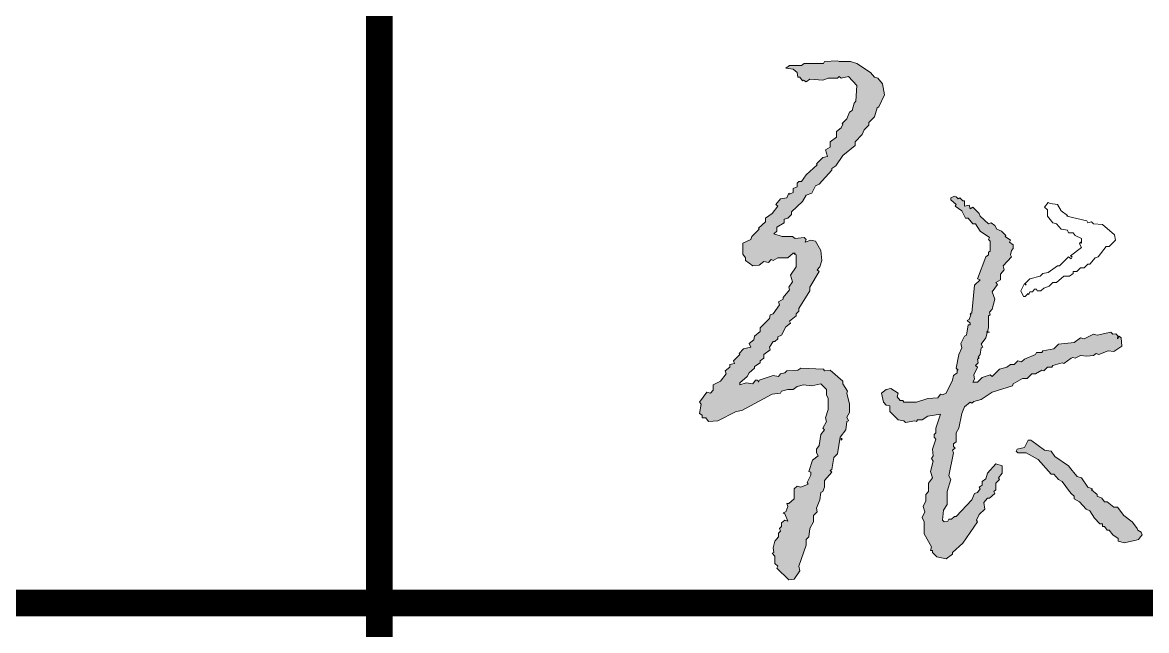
# Model space of a CAD drawing. Extents: x 27938 to 983267, y -209821 to 1628073.
# Drawn here: x 747650 to 749127, y 496604 to 497403 of the extents above; entities that cross this region are included whole.
import ezdxf

# ---------------------------------------------------------------- set-up
doc = ezdxf.new("R2010")
doc.units = 0
doc.header["$LTSCALE"] = 1000
doc.header["$MEASUREMENT"] = 0
doc.layers.add('图框', color=140, linetype='Continuous')
doc.layers.add('签名', color=7, linetype='Continuous', lineweight=18)

# ---------------------------------------------------------------- blocks, each defined once
blk = doc.blocks.new('TK')
at = {"layer": '签名'}
h = blk.add_hatch(color=2, dxfattribs=at)
h.dxf.hatch_style = 1
h.paths.add_polyline_path([(546496, 498188.5), (546506.9, 498189.7), (546508.1, 498192.1), (546516.6, 498194.6), (546523.8, 498194.6), (546528.7, 498198.2), (546537.1, 498200.6), (546548, 498199.4), (546560.1, 498201.8), (546567.4, 498194.6), (546567.4, 498187.3), (546569.8, 498182.5), (546569.8, 498168), (546566.2, 498157.1), (546567.4, 498152.2), (546562.5, 498143.8), (546564.9, 498141.3), (546560.1, 498135.3), (546557.7, 498120.8), (546554.1, 498115.9), (546554.1, 498111.1), (546556.5, 498107.5), (546549.2, 498101.4), (546544.4, 498086.9), (546546.8, 498085.7), (546546.8, 498082.1), (546542, 498072.4), (546543.2, 498070), (546533.5, 498066.3), (546528.7, 498067.6), (546525, 498063.9), (546525, 498050.6), (546515.9, 498043), (546516.6, 498040.9), (546513.1, 498030.7), (546516.6, 498021.6), (546512.9, 498022.8), (546508.1, 498019.2), (546508.1, 498014.3), (546505.7, 498011.9), (546506.9, 498008.3), (546504.5, 498005.9), (546504.5, 498001), (546499.6, 497995), (546497.2, 497986.5), (546498.4, 497980.5), (546496, 497979.3), (546499.6, 497975.6), (546499.6, 497966), (546503.3, 497962.3), (546502, 497959.9), (546517.8, 497944.2), (546525, 497945.4), (546532.3, 497956.3), (546531.1, 497962.3), (546540.8, 497990.1), (546540.8, 497997.4), (546544.4, 498001), (546545.6, 498011.9), (546550.4, 498020.4), (546550.4, 498028.9), (546555.3, 498033.7), (546554.1, 498038.5), (546558.9, 498049.4), (546560.1, 498059.1), (546562.5, 498060.3), (546564.9, 498066.3), (546564.9, 498074.8), (546574.6, 498085.7), (546572.2, 498088.1), (546574.6, 498089.3), (546577, 498105.1), (546581.9, 498109.9), (546585.5, 498131.7), (546592.8, 498141.3), (546594, 498152.2), (546596.4, 498153.4), (546594, 498158.3), (546597.6, 498164.3), (546597.6, 498175.2), (546594, 498189.7), (546595.2, 498192.1), (546589.1, 498201.8), (546589.1, 498205.5), (546572.2, 498220), (546564.9, 498218.8), (546563.7, 498221.2), (546533.5, 498222.4), (546529.9, 498220), (546515.4, 498218.8), (546512.9, 498216.3), (546506.9, 498215.1), (546504.5, 498211.5), (546497.2, 498212.7), (546479.1, 498206.7), (546477.9, 498204.2), (546476.6, 498206.7), (546474.2, 498206.7), (546470.6, 498201.8), (546462.1, 498203), (546453.7, 498200.6), (546453.7, 498203), (546463.3, 498211.5), (546465.8, 498216.3), (546473, 498222.4), (546473, 498224.8), (546480.3, 498229.6), (546480.3, 498232.1), (546485.1, 498235.7), (546485.1, 498240.5), (546493.6, 498246.6), (546492.4, 498250.2), (546497.2, 498257.5), (546499.6, 498257.5), (546503.3, 498261.1), (546503.3, 498263.5), (546508.1, 498265.9), (546514.1, 498276.8), (546520.2, 498281.7), (546519, 498284.1), (546527.4, 498291.3), (546527.4, 498293.8), (546531.1, 498297.4), (546531.1, 498301), (546545.6, 498324), (546545.6, 498328.8), (546557.7, 498349.4), (546555.3, 498351.8), (546558.9, 498355.4), (546561.3, 498363.9), (546560.1, 498377.2), (546552.8, 498389.3), (546546.8, 498390.5), (546539.5, 498388.1), (546540.8, 498391.7), (546538.3, 498394.2), (546526.2, 498392.9), (546522.6, 498395.4), (546509.3, 498395.4), (546498.4, 498399), (546502, 498402.6), (546502, 498407.5), (546511.7, 498413.5), (546511.7, 498418.3), (546516.6, 498419.6), (546521.4, 498424.4), (546521.4, 498428), (546535.9, 498441.3), (546540.8, 498449.8), (546548, 498452.2), (546552.8, 498461.9), (546557.7, 498464.3), (546574.6, 498482.5), (546574.6, 498484.9), (546579.5, 498488.5), (546589.1, 498501.8), (546604.9, 498515.1), (546604.9, 498519.9), (546614.5, 498529.6), (546617, 498535.7), (546623, 498541.7), (546623, 498545.4), (546630.3, 498552.6), (546633.9, 498564.7), (546636.3, 498565.9), (546643.6, 498581.6), (546641.1, 498596.2), (546635.1, 498603.4), (546630.3, 498604.6), (546625.4, 498610.7), (546607.3, 498622.8), (546598.8, 498625.2), (546584.3, 498625.2), (546581.9, 498626.4), (546564.9, 498625.2), (546563.7, 498622.8), (546538.3, 498622.8), (546534.7, 498620.3), (546519, 498620.3), (546514.1, 498616.7), (546523.8, 498615.5), (546528.7, 498610.7), (546529.9, 498604.6), (546532.3, 498604.6), (546535.9, 498599.8), (546537.1, 498601), (546540.8, 498598.6), (546545.6, 498602.2), (546562.5, 498601), (546569.8, 498603.4), (546581.9, 498603.4), (546584.3, 498605.8), (546586.7, 498603.4), (546596.4, 498605.8), (546607.3, 498593.7), (546606.1, 498573.2), (546603.7, 498570.8), (546601.2, 498561.1), (546597.6, 498558.7), (546594, 498550.2), (546587.9, 498544.1), (546589.1, 498542.9), (546586.7, 498538.1), (546580.7, 498533.3), (546580.7, 498526), (546572.2, 498519.9), (546572.2, 498512.7), (546566.2, 498509.1), (546568.6, 498500.6), (546562.5, 498499.4), (546554.1, 498490.9), (546555.3, 498489.7), (546540.8, 498476.4), (546534.7, 498467.9), (546531.1, 498467.9), (546528.7, 498465.5), (546528.7, 498460.7), (546523.8, 498458.3), (546523.8, 498453.4), (546516.9, 498449.9), (546515.4, 498446.2), (546506.9, 498445), (546500.8, 498437.7), (546503.3, 498435.3), (546496, 498425.6), (546487.5, 498419.6), (546487.5, 498414.7), (546477.9, 498406.2), (546479.1, 498405), (546469.4, 498395.4), (546468.2, 498391.7), (546457.3, 498386.9), (546457.3, 498372.4), (546460.9, 498367.5), (546460.9, 498363.9), (546470.6, 498356.7), (546479.1, 498357.9), (546485.1, 498362.7), (546491.2, 498361.5), (546494.8, 498365.1), (546497.2, 498363.9), (546503.3, 498367.5), (546516.6, 498367.5), (546523.8, 498373.6), (546526.2, 498373.6), (546525, 498372.4), (546527.4, 498371.2), (546527.4, 498355.4), (546520.2, 498344.6), (546522.6, 498336.1), (546517.8, 498328.8), (546519, 498325.2), (546510.5, 498315.5), (546510.5, 498313.1), (546504.5, 498309.5), (546505.7, 498305.8), (546497.2, 498293.8), (546493.6, 498292.5), (546492.4, 498287.7), (546480.3, 498275.6), (546480.3, 498270.8), (546473, 498264.7), (546471.8, 498259.9), (546465.8, 498255), (546468.2, 498250.2), (546458.5, 498247.8), (546452.5, 498241.7), (546453.7, 498240.5), (546445.2, 498232.1), (546446.4, 498228.4), (546440.4, 498227.2), (546440.4, 498223.6), (546434.3, 498218.8), (546435.5, 498215.1), (546428.3, 498205.5), (546418.6, 498200.6), (546418.6, 498193.4), (546415, 498189.7), (546410.1, 498190.9), (546400.4, 498177.6), (546402.9, 498175.2), (546400.4, 498163.1), (546404.1, 498160.7), (546404.1, 498157.1), (546408.9, 498157.1), (546412.5, 498152.2), (546424.6, 498153.4), (546448.8, 498165.5), (546456.1, 498166.7)])
h = blk.add_hatch(color=2, dxfattribs=at)
h.dxf.hatch_style = 1
h.paths.add_polyline_path([(546724.6, 498189.7), (546719.8, 498187.3), (546717.4, 498188.5), (546713.7, 498183.7), (546700.4, 498182.5), (546685.9, 498177.6), (546669, 498177.6), (546667.8, 498180.1), (546664.1, 498180.1), (546660.5, 498184.9), (546661.7, 498189.7), (546652, 498195.8), (546646, 498194.6), (546639.9, 498189.7), (546642.4, 498177.6), (546646, 498174), (546650.8, 498172.8), (546650.8, 498165.5), (546661.7, 498154.6), (546669, 498153.4), (546671.4, 498151), (546683.5, 498153.4), (546685.9, 498152.2), (546687.1, 498154.6), (546693.2, 498154.6), (546700.4, 498159.5), (546717.4, 498161.9), (546711.3, 498143.8), (546711.3, 498137.7), (546708.9, 498135.3), (546708.9, 498131.7), (546711.3, 498129.2), (546706.5, 498115.9), (546707.7, 498107.5), (546705.3, 498103.8), (546707.7, 498100.2), (546704, 498086.9), (546706.5, 498078.4), (546701.6, 498071.2), (546701.6, 498060.3), (546698, 498056.7), (546698, 498048.2), (546694.4, 498040.9), (546696.8, 498033.7), (546693.2, 498026.4), (546695.6, 498020.4), (546695.6, 498004.7), (546705.3, 497987.7), (546704, 497982.9), (546706.5, 497982.9), (546706.5, 497980.5), (546712.5, 497974.4), (546724.6, 497972), (546733.1, 497978), (546733.1, 497980.5), (546746.4, 497992.6), (546765.7, 498020.4), (546764.5, 498022.8), (546768.2, 498030.1), (546775.4, 498037.3), (546774.2, 498045.8), (546779, 498051.8), (546781.5, 498051.8), (546788.7, 498057.9), (546787.5, 498060.3), (546789.9, 498062.7), (546789.9, 498071.2), (546794.8, 498076), (546793.6, 498078.4), (546798.4, 498084.5), (546798.4, 498094.2), (546789.9, 498096.6), (546779, 498084.5), (546776.6, 498077.2), (546771.8, 498073.6), (546771.8, 498068.8), (546768.2, 498066.3), (546769.4, 498063.9), (546765.7, 498059.1), (546762.1, 498057.9), (546758.5, 498049.4), (546737.9, 498027.6), (546735.5, 498027.6), (546731.9, 498024), (546728.2, 498024), (546727, 498021.6), (546722.2, 498020.4), (546719.8, 498022.8), (546721, 498036.1), (546725.8, 498043.4), (546725.8, 498060.3), (546730.7, 498076), (546728.2, 498080.9), (546734.3, 498111.1), (546733.1, 498114.7), (546736.7, 498117.2), (546734.3, 498119.6), (546734.3, 498123.2), (546737.9, 498125.6), (546737.9, 498137.7), (546741.5, 498143.8), (546745.2, 498163.1), (546748.8, 498171.6), (546756.1, 498177.6), (546758.5, 498176.4), (546760.9, 498178.8), (546770.6, 498181.3), (546785.1, 498190.9), (546811.7, 498199.4), (546812.9, 498201.8), (546825, 498209.1), (546831.1, 498209.1), (546837.1, 498215.1), (546841.9, 498215.1), (546850.4, 498220), (546852.8, 498218.8), (546857.7, 498223.6), (546863.7, 498223.6), (546864.9, 498226), (546877, 498229.6), (546879.4, 498228.4), (546890.4, 498236.7), (546894, 498235.7), (546901.2, 498239.3), (546909.7, 498238.1), (546918.1, 498239.3), (546921.8, 498241.7), (546925.4, 498240.5), (546937.5, 498245.4), (546944.8, 498244.2), (546955.6, 498251.4), (546954.4, 498262.3), (546952, 498264.7), (546949.6, 498261.1), (546950.2, 498265.1), (546947.8, 498267.5), (546943.5, 498267.1), (546941.1, 498269.6), (546923, 498265.9), (546918.1, 498267.1), (546906.1, 498261.1), (546901.2, 498262.3), (546892.7, 498256.3), (546872.2, 498253.8), (546866.1, 498247.8), (546851.6, 498245.4), (546850.4, 498243), (546843.2, 498243), (546841.9, 498240.5), (546827.4, 498234.5), (546823.8, 498230.9), (546819, 498232.1), (546814.1, 498227.2), (546809.3, 498227.2), (546804.4, 498223.6), (546794.8, 498221.2), (546785.1, 498211.5), (546782.7, 498213.9), (546771.8, 498210.3), (546765.7, 498204.2), (546759.7, 498204.2), (546762.1, 498207.9), (546760.9, 498213.9), (546765.7, 498223.6), (546763.3, 498226), (546766.9, 498229.6), (546765.7, 498234.5), (546768.2, 498235.7), (546766.9, 498236.9), (546769.4, 498240.5), (546770.6, 498249), (546773, 498250.2), (546770.6, 498253.8), (546776.6, 498262.3), (546778.6, 498269.6), (546777.8, 498269.6), (546778.9, 498270.6), (546780.3, 498275.6), (546780.3, 498291.3), (546782.7, 498292.5), (546781.5, 498296.2), (546785.1, 498299.8), (546788.7, 498313.1), (546785.1, 498322.8), (546792.3, 498332.5), (546789.9, 498334.9), (546796, 498338.5), (546796, 498345.8), (546800.8, 498351.8), (546799.6, 498356.7), (546810.5, 498368.7), (546809.3, 498371.2), (546810.5, 498377.2), (546812.9, 498379.6), (546812.9, 498384.5), (546808.1, 498388.1), (546809.3, 498390.5), (546802, 498395.4), (546803.2, 498396.6), (546797.2, 498402.6), (546791.1, 498405), (546788.7, 498409.9), (546783.9, 498413.5), (546780.3, 498412.3), (546769.4, 498422), (546768.2, 498425.6), (546759.7, 498434.1), (546756.1, 498431.6), (546754.9, 498436.5), (546748.8, 498435.3), (546748.8, 498442.5), (546746.4, 498442.5), (546742.8, 498446.2), (546740.3, 498445), (546737.9, 498447.4), (546735.5, 498448.6), (546730.7, 498446.2), (546730.7, 498443.7), (546737.9, 498437.7), (546736.7, 498435.3), (546745.2, 498429.2), (546750, 498419.6), (546753.6, 498419.6), (546759.7, 498412.3), (546763.3, 498412.3), (546769.4, 498402.6), (546781.5, 498394.2), (546780.3, 498391.7), (546782.7, 498389.3), (546782.7, 498376), (546780.3, 498374.8), (546780.3, 498371.2), (546776.6, 498368.7), (546765.7, 498339.7), (546769.4, 498338.5), (546762.1, 498331.3), (546758.5, 498295), (546756.1, 498293.8), (546757.3, 498292.5), (546753.8, 498283.9), (546756.1, 498281.7), (546756.1, 498279.2), (546753.6, 498279.2), (546751.2, 498265.9), (546748.8, 498264.7), (546744, 498255), (546745.2, 498249), (546741.5, 498240.5), (546737.9, 498222.4), (546739.1, 498221.2), (546739.1, 498216.3), (546734.3, 498212.7), (546733.1, 498206.7)])
h = blk.add_hatch(color=2, dxfattribs=at)
h.dxf.hatch_style = 1
h.paths.add_polyline_path([(546913.3, 498034.9), (546919.4, 498025.2), (546926.6, 498018), (546930.2, 498018), (546930.2, 498014.3), (546932.7, 498014.3), (546936.3, 498009.5), (546938.7, 498009.5), (546943.5, 498003.4), (546950.8, 497998.6), (546950.8, 497995), (546959.1, 497993.2), (546964.2, 497994.1), (546974.5, 497996.6), (546977.6, 497997.2), (546979.8, 498001), (546982.3, 498003.4), (546981, 498007.1), (546976.5, 498009.6), (546975.8, 498012), (546973.6, 498014.9), (546969, 498020.4), (546958.1, 498028.9), (546949.6, 498039.7), (546944.8, 498039.7), (546936.3, 498047), (546932.7, 498047), (546929, 498051.8), (546923, 498054.3), (546923, 498056.7), (546915.7, 498062.7), (546916.9, 498063.9), (546910.9, 498066.3), (546902.4, 498078.4), (546896.7, 498080.1), (546894, 498083.3), (546888.4, 498090.1), (546885.5, 498094.2), (546867.3, 498106.3), (546862.5, 498113.5), (546854, 498114.7), (546835.4, 498128), (546832.3, 498128), (546827.4, 498118.4), (546817.8, 498115.9), (546816.5, 498113.5), (546819, 498111.1), (546829.8, 498111.1), (546845.6, 498102.6), (546862.5, 498083.3), (546866.1, 498083.3), (546872.2, 498076), (546877, 498073.6), (546886.7, 498060.3), (546889.2, 498057.2), (546892.7, 498054.3), (546892.7, 498050.6), (546900, 498047), (546908.5, 498037.3)])
at = {"layer": '图框', "const_width": 35}
for points in [[(545980, 497114), (545980, 503514)], [(541480, 497914), (548480, 497914)]]:
    blk.add_lwpolyline(points, dxfattribs=at)
at = {"layer": '签名', "color": 2, "elevation": 9704994.5}
for points in [[(546584.3, 498625.2), (546581.9, 498626.4), (546564.9, 498625.2), (546563.7, 498622.8), (546538.3, 498622.8), (546534.7, 498620.3), (546519, 498620.3), (546514.1, 498616.7), (546523.8, 498615.5), (546528.7, 498610.7), (546529.9, 498604.6), (546532.3, 498604.6), (546535.9, 498599.8), (546537.1, 498601), (546540.8, 498598.6), (546545.6, 498602.2), (546562.5, 498601), (546569.8, 498603.4), (546581.9, 498603.4), (546584.3, 498605.8), (546586.7, 498603.4), (546596.4, 498605.8), (546607.3, 498593.7), (546606.1, 498573.2), (546603.7, 498570.8), (546601.2, 498561.1), (546597.6, 498558.7), (546594, 498550.2), (546587.9, 498544.1), (546589.1, 498542.9), (546586.7, 498538.1), (546580.7, 498533.3), (546580.7, 498526), (546572.2, 498519.9), (546572.2, 498512.7), (546566.2, 498509.1), (546568.6, 498500.6), (546562.5, 498499.4), (546554.1, 498490.9), (546555.3, 498489.7), (546540.8, 498476.4), (546534.7, 498467.9), (546531.1, 498467.9), (546528.7, 498465.5), (546528.7, 498460.7), (546523.8, 498458.3), (546523.8, 498453.4), (546519, 498451), (546517.8, 498452.2), (546515.4, 498446.2), (546506.9, 498445), (546500.8, 498437.7), (546503.3, 498435.3), (546496, 498425.6), (546487.5, 498419.6), (546487.5, 498414.7), (546477.9, 498406.2), (546479.1, 498405), (546469.4, 498395.4), (546468.2, 498391.7), (546457.3, 498386.9), (546457.3, 498372.4), (546460.9, 498367.5), (546460.9, 498363.9), (546470.6, 498356.7), (546479.1, 498357.9), (546485.1, 498362.7), (546491.2, 498361.5), (546494.8, 498365.1), (546497.2, 498363.9), (546503.3, 498367.5), (546516.6, 498367.5), (546523.8, 498373.6), (546526.2, 498373.6), (546525, 498372.4), (546527.4, 498371.2), (546527.4, 498355.4), (546520.2, 498344.6), (546522.6, 498336.1), (546517.8, 498328.8), (546519, 498325.2), (546510.5, 498315.5), (546510.5, 498313.1), (546504.5, 498309.5), (546505.7, 498305.8), (546497.2, 498293.8), (546493.6, 498292.5), (546492.4, 498287.7), (546480.3, 498275.6), (546480.3, 498270.8), (546473, 498264.7), (546471.8, 498259.9), (546465.8, 498255), (546468.2, 498250.2), (546458.5, 498247.8), (546452.5, 498241.7), (546453.7, 498240.5), (546445.2, 498232.1), (546446.4, 498228.4), (546440.4, 498227.2), (546440.4, 498223.6), (546434.3, 498218.8), (546435.5, 498215.1), (546428.3, 498205.5), (546418.6, 498200.6), (546418.6, 498193.4), (546415, 498189.7), (546410.1, 498190.9), (546400.4, 498177.6), (546402.9, 498175.2), (546400.4, 498163.1), (546404.1, 498160.7), (546404.1, 498157.1), (546408.9, 498157.1), (546412.5, 498152.2), (546424.6, 498153.4), (546448.8, 498165.5), (546456.1, 498166.7), (546496, 498188.5), (546506.9, 498189.7), (546508.1, 498192.1), (546516.6, 498194.6), (546523.8, 498194.6), (546528.7, 498198.2), (546537.1, 498200.6), (546548, 498199.4), (546560.1, 498201.8), (546567.4, 498194.6), (546567.4, 498187.3), (546569.8, 498182.5), (546569.8, 498168), (546566.2, 498157.1), (546567.4, 498152.2), (546562.5, 498143.8), (546564.9, 498141.3), (546560.1, 498135.3), (546557.7, 498120.8), (546554.1, 498115.9), (546554.1, 498111.1), (546556.5, 498107.5), (546549.2, 498101.4), (546544.4, 498086.9), (546546.8, 498085.7), (546546.8, 498082.1), (546542, 498072.4), (546543.2, 498070), (546533.5, 498066.3), (546528.7, 498067.6), (546525, 498063.9), (546525, 498050.6), (546517.8, 498044.6), (546515.4, 498044.6), (546516.6, 498040.9), (546514.1, 498033.7), (546510.5, 498032.5), (546512.9, 498031.3), (546516.6, 498021.6), (546512.9, 498022.8), (546508.1, 498019.2), (546508.1, 498014.3), (546505.7, 498011.9), (546506.9, 498008.3), (546504.5, 498005.9), (546504.5, 498001), (546499.6, 497995), (546497.2, 497986.5), (546498.4, 497980.5), (546496, 497979.3), (546499.6, 497975.6), (546499.6, 497966), (546503.3, 497962.3), (546502, 497959.9), (546517.8, 497944.2), (546525, 497945.4), (546532.3, 497956.3), (546531.1, 497962.3), (546540.8, 497990.1), (546540.8, 497997.4), (546544.4, 498001), (546545.6, 498011.9), (546550.4, 498020.4), (546550.4, 498028.9), (546555.3, 498033.7), (546554.1, 498038.5), (546558.9, 498049.4), (546560.1, 498059.1), (546562.5, 498060.3), (546564.9, 498066.3), (546564.9, 498074.8), (546574.6, 498085.7), (546572.2, 498088.1), (546574.6, 498089.3), (546577, 498105.1), (546581.9, 498109.9), (546585.5, 498131.7), (546592.8, 498141.3), (546594, 498152.2), (546596.4, 498153.4), (546594, 498158.3), (546597.6, 498164.3), (546597.6, 498175.2), (546594, 498189.7), (546595.2, 498192.1), (546589.1, 498201.8), (546589.1, 498205.5), (546572.2, 498220), (546564.9, 498218.8), (546563.7, 498221.2), (546533.5, 498222.4), (546529.9, 498220), (546515.4, 498218.8), (546512.9, 498216.3), (546506.9, 498215.1), (546504.5, 498211.5), (546497.2, 498212.7), (546479.1, 498206.7), (546477.9, 498204.2), (546476.6, 498206.7), (546474.2, 498206.7), (546470.6, 498201.8), (546462.1, 498203), (546453.7, 498200.6), (546453.7, 498203), (546463.3, 498211.5), (546465.8, 498216.3), (546473, 498222.4), (546473, 498224.8), (546480.3, 498229.6), (546480.3, 498232.1), (546485.1, 498235.7), (546485.1, 498240.5), (546493.6, 498246.6), (546492.4, 498250.2), (546497.2, 498257.5), (546499.6, 498257.5), (546503.3, 498261.1), (546503.3, 498263.5), (546508.1, 498265.9), (546514.1, 498276.8), (546520.2, 498281.7), (546519, 498284.1), (546527.4, 498291.3), (546527.4, 498293.8), (546531.1, 498297.4), (546531.1, 498301), (546545.6, 498324), (546545.6, 498328.8), (546557.7, 498349.4), (546555.3, 498351.8), (546558.9, 498355.4), (546561.3, 498363.9), (546560.1, 498377.2), (546552.8, 498389.3), (546546.8, 498390.5), (546539.5, 498388.1), (546540.8, 498391.7), (546538.3, 498394.2), (546526.2, 498392.9), (546522.6, 498395.4), (546509.3, 498395.4), (546498.4, 498399), (546502, 498402.6), (546502, 498407.5), (546511.7, 498413.5), (546511.7, 498418.3), (546516.6, 498419.6), (546521.4, 498424.4), (546521.4, 498428), (546535.9, 498441.3), (546540.8, 498449.8), (546548, 498452.2), (546552.8, 498461.9), (546557.7, 498464.3), (546574.6, 498482.5), (546574.6, 498484.9), (546579.5, 498488.5), (546589.1, 498501.8), (546604.9, 498515.1), (546604.9, 498519.9), (546614.5, 498529.6), (546617, 498535.7), (546623, 498541.7), (546623, 498545.4), (546630.3, 498552.6), (546633.9, 498564.7), (546636.3, 498565.9), (546643.6, 498581.6), (546641.1, 498596.2), (546635.1, 498603.4), (546630.3, 498604.6), (546625.4, 498610.7), (546607.3, 498622.8), (546598.8, 498625.2), (546584.3, 498625.2)], [(546737.9, 498447.4), (546735.5, 498448.6), (546730.7, 498446.2), (546730.7, 498443.7), (546737.9, 498437.7), (546736.7, 498435.3), (546745.2, 498429.2), (546750, 498419.6), (546753.6, 498419.6), (546759.7, 498412.3), (546763.3, 498412.3), (546769.4, 498402.6), (546781.5, 498394.2), (546780.3, 498391.7), (546782.7, 498389.3), (546782.7, 498376), (546780.3, 498374.8), (546780.3, 498371.2), (546776.6, 498368.7), (546765.7, 498339.7), (546769.4, 498338.5), (546762.1, 498331.3), (546758.5, 498295), (546756.1, 498293.8), (546757.3, 498292.5), (546754.9, 498286.5), (546752.4, 498285.3), (546756.1, 498281.7), (546756.1, 498279.2), (546753.6, 498279.2), (546751.2, 498265.9), (546748.8, 498264.7), (546744, 498255), (546745.2, 498249), (546741.5, 498240.5), (546737.9, 498222.4), (546740.3, 498220), (546740.3, 498220), (546739.1, 498221.2), (546739.1, 498216.3), (546734.3, 498212.7), (546733.1, 498206.7), (546724.6, 498189.7), (546719.8, 498187.3), (546717.4, 498188.5), (546713.7, 498183.7), (546700.4, 498182.5), (546685.9, 498177.6), (546669, 498177.6), (546667.8, 498180.1), (546664.1, 498180.1), (546660.5, 498184.9), (546661.7, 498189.7), (546652, 498195.8), (546646, 498194.6), (546639.9, 498189.7), (546642.4, 498177.6), (546646, 498174), (546650.8, 498172.8), (546650.8, 498165.5), (546661.7, 498154.6), (546669, 498153.4), (546671.4, 498151), (546683.5, 498153.4), (546685.9, 498152.2), (546687.1, 498154.6), (546693.2, 498154.6), (546700.4, 498159.5), (546717.4, 498161.9), (546711.3, 498143.8), (546711.3, 498137.7), (546708.9, 498135.3), (546708.9, 498131.7), (546711.3, 498129.2), (546706.5, 498115.9), (546707.7, 498107.5), (546705.3, 498103.8), (546707.7, 498100.2), (546704, 498086.9), (546706.5, 498078.4), (546701.6, 498071.2), (546701.6, 498060.3), (546698, 498056.7), (546698, 498048.2), (546694.4, 498040.9), (546696.8, 498033.7), (546693.2, 498026.4), (546695.6, 498020.4), (546695.6, 498004.7), (546705.3, 497987.7), (546704, 497982.9), (546706.5, 497982.9), (546706.5, 497980.5), (546712.5, 497974.4), (546724.6, 497972), (546733.1, 497978), (546733.1, 497980.5), (546746.4, 497992.6), (546765.7, 498020.4), (546764.5, 498022.8), (546768.2, 498030.1), (546775.4, 498037.3), (546774.2, 498045.8), (546779, 498051.8), (546781.5, 498051.8), (546788.7, 498057.9), (546787.5, 498060.3), (546789.9, 498062.7), (546789.9, 498071.2), (546794.8, 498076), (546793.6, 498078.4), (546798.4, 498084.5), (546798.4, 498094.2), (546789.9, 498096.6), (546779, 498084.5), (546776.6, 498077.2), (546771.8, 498073.6), (546771.8, 498068.8), (546768.2, 498066.3), (546769.4, 498063.9), (546765.7, 498059.1), (546762.1, 498057.9), (546758.5, 498049.4), (546737.9, 498027.6), (546735.5, 498027.6), (546731.9, 498024), (546728.2, 498024), (546727, 498021.6), (546722.2, 498020.4), (546719.8, 498022.8), (546721, 498036.1), (546725.8, 498043.4), (546725.8, 498060.3), (546730.7, 498076), (546728.2, 498080.9), (546734.3, 498111.1), (546733.1, 498114.7), (546736.7, 498117.2), (546734.3, 498119.6), (546734.3, 498123.2), (546737.9, 498125.6), (546737.9, 498137.7), (546741.5, 498143.8), (546745.2, 498163.1), (546748.8, 498171.6), (546756.1, 498177.6), (546758.5, 498176.4), (546760.9, 498178.8), (546770.6, 498181.3), (546785.1, 498190.9), (546811.7, 498199.4), (546812.9, 498201.8), (546825, 498209.1), (546831.1, 498209.1), (546837.1, 498215.1), (546841.9, 498215.1), (546850.4, 498220), (546852.8, 498218.8), (546857.7, 498223.6), (546863.7, 498223.6), (546864.9, 498226), (546877, 498229.6), (546879.4, 498228.4), (546889.1, 498235.7), (546891, 498236.5), (546894, 498235.7), (546901.2, 498239.3), (546909.7, 498238.1), (546918.1, 498239.3), (546921.8, 498241.7), (546925.4, 498240.5), (546937.5, 498245.4), (546944.8, 498244.2), (546955.6, 498251.4), (546954.4, 498262.3), (546952, 498264.7), (546949.6, 498261.1), (546950.2, 498265.1), (546947.8, 498267.5), (546943.5, 498267.1), (546941.1, 498269.6), (546923, 498265.9), (546918.1, 498267.1), (546906.1, 498261.1), (546901.2, 498262.3), (546892.7, 498256.3), (546872.2, 498253.8), (546866.1, 498247.8), (546851.6, 498245.4), (546850.4, 498243), (546843.2, 498243), (546841.9, 498240.5), (546827.4, 498234.5), (546823.8, 498230.9), (546819, 498232.1), (546814.1, 498227.2), (546809.3, 498227.2), (546804.4, 498223.6), (546794.8, 498221.2), (546785.1, 498211.5), (546782.7, 498213.9), (546771.8, 498210.3), (546765.7, 498204.2), (546759.7, 498204.2), (546762.1, 498207.9), (546760.9, 498213.9), (546765.7, 498223.6), (546763.3, 498226), (546766.9, 498229.6), (546765.7, 498234.5), (546768.2, 498235.7), (546766.9, 498236.9), (546769.4, 498240.5), (546770.6, 498249), (546773, 498250.2), (546770.6, 498253.8), (546776.6, 498262.3), (546780.3, 498275.6), (546780.3, 498291.3), (546782.7, 498292.5), (546781.5, 498296.2), (546785.1, 498299.8), (546788.7, 498313.1), (546785.1, 498322.8), (546792.3, 498332.5), (546789.9, 498334.9), (546796, 498338.5), (546796, 498345.8), (546800.8, 498351.8), (546799.6, 498356.7), (546810.5, 498368.7), (546809.3, 498371.2), (546810.5, 498377.2), (546812.9, 498379.6), (546812.9, 498384.5), (546808.1, 498388.1), (546809.3, 498390.5), (546802, 498395.4), (546803.2, 498396.6), (546797.2, 498402.6), (546791.1, 498405), (546788.7, 498409.9), (546783.9, 498413.5), (546780.3, 498412.3), (546769.4, 498422), (546768.2, 498425.6), (546759.7, 498434.1), (546756.1, 498431.6), (546754.9, 498436.5), (546748.8, 498435.3), (546748.8, 498442.5), (546746.4, 498442.5), (546742.8, 498446.2), (546740.3, 498445), (546737.9, 498447.4)], [(546861.3, 498438.9), (546858.9, 498440.1), (546854, 498434.1), (546857.7, 498430.4), (546857.7, 498422), (546864.9, 498413.5), (546869.8, 498412.3), (546875.8, 498405), (546884.3, 498403.8), (546885.5, 498400.2), (546891.5, 498400.2), (546894, 498396.6), (546902.4, 498392.9), (546902.4, 498386.9), (546901.2, 498388.1), (546900, 498385.7), (546902.4, 498380.8), (546887.9, 498370), (546890.3, 498368.7), (546889.1, 498366.3), (546885.5, 498368.7), (546873.4, 498356.7), (546871, 498356.7), (546858.9, 498348.2), (546851.6, 498347), (546848, 498343.3), (546834.7, 498339.7), (546828.6, 498333.7), (546829.8, 498331.3), (546827.4, 498333.7), (546822.6, 498324), (546826.2, 498316.7), (546828.6, 498316.7), (546832.3, 498320.4), (546833.5, 498319.2), (546834.7, 498322.8), (546838.3, 498322.8), (546840.7, 498326.4), (546843.2, 498326.4), (546844.4, 498324), (546849.2, 498324), (546852.8, 498327.6), (546860.1, 498330), (546864.9, 498334.9), (546869.8, 498334.9), (546879.4, 498343.3), (546886.7, 498343.3), (546891.5, 498347), (546891.5, 498349.4), (546896.4, 498349.4), (546901.2, 498354.2), (546906.1, 498354.2), (546910.9, 498359.1), (546913.3, 498359.1), (546920.6, 498367.5), (546924.2, 498368.7), (546935.1, 498382.1), (546938.7, 498382.1), (546947.2, 498390.5), (546946, 498397.8), (546930.2, 498411.1), (546918.1, 498412.3), (546915.7, 498414.7), (546910.9, 498413.5), (546909.7, 498415.9), (546883.1, 498422), (546884.3, 498423.2), (546875.8, 498429.2), (546871, 498437.7), (546861.3, 498438.9)], [(546781.5, 498269.6), (546779, 498270.8), (546777.8, 498269.6), (546781.5, 498269.6)], [(546587.9, 498129.2), (546586.7, 498130.5), (546586.7, 498128), (546587.9, 498129.2)], [(546837.1, 498126.8), (546835.9, 498128), (546832.3, 498128), (546827.4, 498118.4), (546817.8, 498115.9), (546816.5, 498113.5), (546819, 498111.1), (546829.8, 498111.1), (546845.6, 498102.6), (546862.5, 498083.3), (546866.1, 498083.3), (546872.2, 498076), (546877, 498073.6), (546886.7, 498060.3), (546889.2, 498057.2), (546892.7, 498054.3), (546892.7, 498050.6), (546900, 498047), (546908.5, 498037.3), (546913.3, 498034.9), (546919.4, 498025.2), (546926.6, 498018), (546930.2, 498018), (546930.2, 498014.3), (546932.7, 498014.3), (546936.3, 498009.5), (546938.7, 498009.5), (546943.5, 498003.4), (546950.8, 497998.6), (546950.8, 497995), (546959.1, 497993.2), (546964.2, 497994.1), (546974.5, 497996.6), (546977.6, 497997.2), (546979.8, 498001), (546979.8, 498001), (546982.3, 498003.4), (546981, 498007.1), (546976.5, 498009.6), (546975.8, 498012), (546973.6, 498014.9), (546969, 498020.4), (546958.1, 498028.9), (546949.6, 498039.7), (546944.8, 498039.7), (546936.3, 498047), (546932.7, 498047), (546929, 498051.8), (546923, 498054.3), (546923, 498056.7), (546915.7, 498062.7), (546916.9, 498063.9), (546910.9, 498066.3), (546902.4, 498078.4), (546896.7, 498080.1), (546894, 498083.3), (546888.4, 498090.1), (546885.5, 498094.2), (546867.3, 498106.3), (546862.5, 498113.5), (546854, 498114.7), (546837.1, 498126.8)]]:
    blk.add_lwpolyline(points, dxfattribs=at)

msp = doc.modelspace()

# ---------------------------------------------------------------- block references
msp.add_blockref('TK', (202139.1, -1273.4))

doc.saveas('drawing.dxf')
